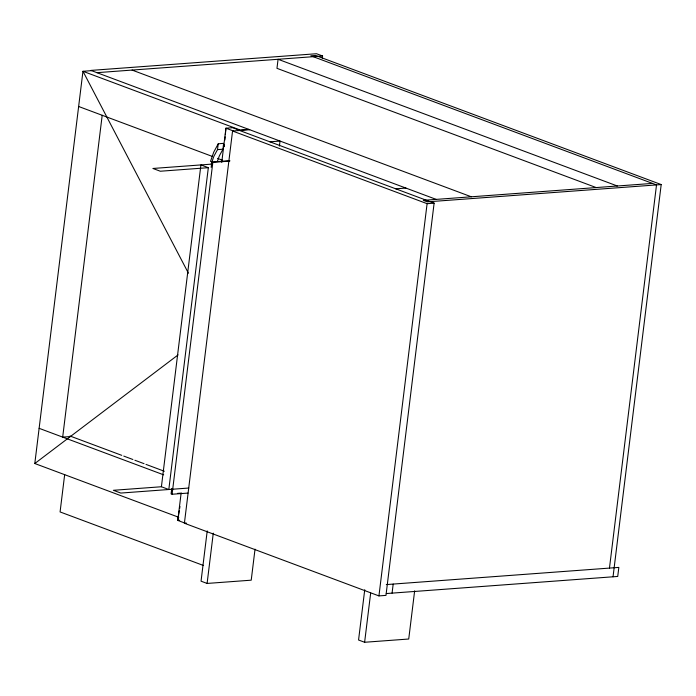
<?xml version="1.0" encoding="UTF-8"?>
<svg xmlns="http://www.w3.org/2000/svg" width="696" height="696" viewBox="0 0 696 696"><rect width="100%" height="100%" fill="white"/><g stroke="black" fill="none" stroke-linecap="round" stroke-linejoin="round"><path stroke-width="1.04" d="M224.295 146.56L224.486 144.403M224.878 140.079L225.165 136.834M225.356 134.676L225.939 128.186L232.568 127.699L239.981 130.465M178.794 517.302L34.8 463.519L82.963 71.288L91.55 70.653M102.199 115.292L62.683 437.123L70.2 436.566M64.684 474.481L60.082 511.934L203.545 565.517M161.411 486.748L200.926 164.917L208.33 167.684L168.815 489.514L161.411 486.748L113.387 490.297L120.791 493.064L188.781 488.035M171.747 488.488L171.085 493.873L172.095 494.247L187.972 493.081M211.175 167.379L211.836 161.985L229.828 160.663M172.095 494.247L212.846 162.368L211.836 161.985M211.236 163.856L213.881 156.304L217.5 149.623L218.239 143.811L223.59 143.341L222.964 149.214L219.344 155.904L217.3 161.516M181.082 493.481L177.776 520.417L185.179 523.183M221.746 162.325L225.939 128.186L233.343 130.952M239.589 130.491L434.121 203.154L385.967 595.385L378.937 595.907L184.397 523.235L232.56 131.013L249.734 129.743M207.217 530.891L201.048 581.177L207.103 583.439L251.221 580.177L255.032 549.153M207.103 583.439L213.281 533.153M279.409 146.082L280.027 141.053L269.874 141.81M322.318 58.142L322.579 55.993L316.523 53.731L90.871 70.409L436.201 199.387M364.739 589.721L358.562 640.007L364.617 642.269L408.735 639.015L414.642 590.869M364.617 642.269L370.663 593.053M378.937 595.907L427.1 203.676L232.56 131.013M392.074 593.122L393.188 584.075M609.47 568.084L656.519 184.91L310.86 55.802L315.54 55.454L661.2 184.562L613.037 576.793M179.29 510.751L177.776 520.417L179.672 520.277M179.62 508.602L179.959 506.453M210.462 161.498L213.75 152.093L218.239 143.811M34.8 463.519L178.08 354.899M96.935 72.671L322.579 55.993M248.724 129.369L240.137 130.004L82.963 71.288L188.433 273.224M217.5 149.623L222.964 149.214M212.846 162.368L229.776 161.115M211.436 164.143L152.903 168.467L160.306 171.233L208.33 167.684M395.754 188.825L405.907 188.077M652.474 183.405L423.316 200.344L427.353 201.849L661.2 184.562M427.1 203.676L434.121 203.154M177.436 493.403L181.673 493.09M184.397 523.235L186.406 523.087M386.28 584.588L618.84 567.397L617.726 576.445L386.254 593.558M617.343 185.997L278.078 59.282L276.965 68.33L595.915 187.468M132.066 70.07L471.331 196.794M78.639 106.488L212.498 156.487M217.561 158.383L222.633 160.28M70.018 436.018L121.756 455.341M123.766 456.089L132.893 459.499M134.885 460.247L144.046 463.667M145.986 464.389L164.326 471.244M39.124 428.318L163.656 474.837"/></g></svg>
